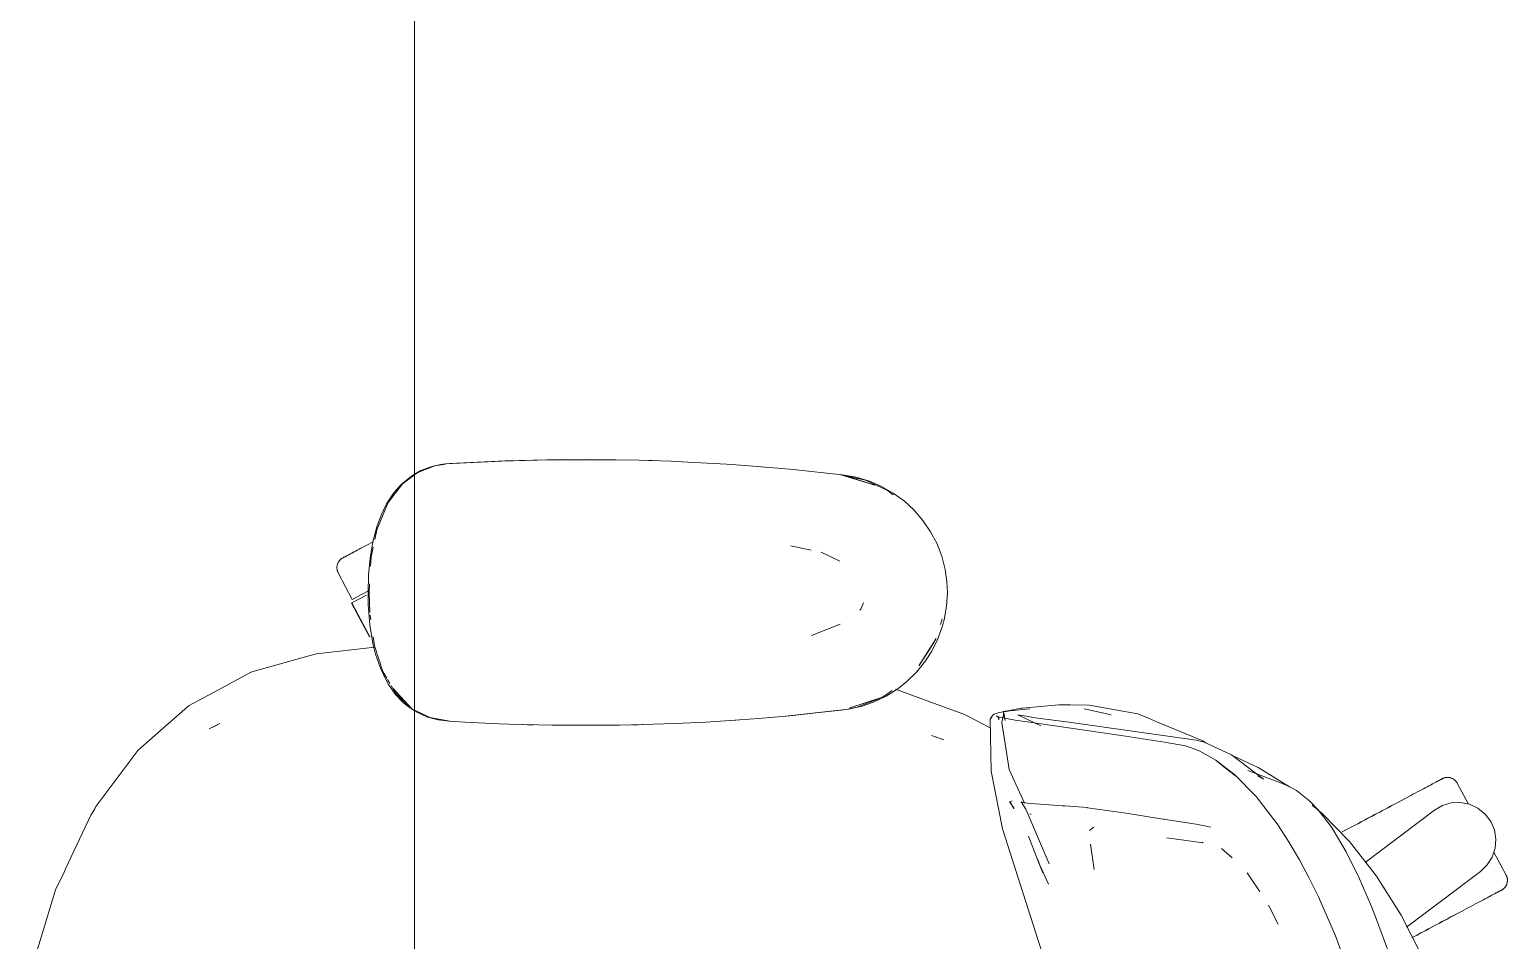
# Model space of a CAD drawing. Header units: millimetres. Extents: x 79795 to 317870, y -36033 to 97293.
# Drawn here: x 202135 to 202674, y 33684 to 34016 of the extents above; entities that cross this region are included whole.
import ezdxf

# ---------------------------------------------------------------- set-up
doc = ezdxf.new("R2010")
doc.units = ezdxf.units.MM
doc.header["$MEASUREMENT"] = 0
doc.layers.add('G-IMPT', color=8, linetype='CONTINUOUS', lineweight=9)
doc.layers.add('I-FURN', color=8, linetype='CONTINUOUS', lineweight=9)

msp = doc.modelspace()

# ---------------------------------------------------------------- linework, layer by layer
at = {"layer": 'G-IMPT'}
for p, q in [((202329, 33858.97), (202307.6, 33858.46)), ((202319.17, 33858.81), (202307.6, 33858.46)), ((202329, 33858.97), (202308.81, 33858.5)), ((202319.17, 33858.81), (202338.39, 33859.01)), ((202329, 33858.97), (202319.17, 33858.81)), ((202349.18, 33858.92), (202319.17, 33858.81)), ((202326.96, 33858.95), (202325.05, 33858.88)), ((202329, 33858.93), (202326.96, 33858.95)), ((202349.18, 33858.92), (202329, 33858.97)), ((202349.18, 33858.92), (202338.39, 33859.01)), ((202349.18, 33858.92), (202357.6, 33858.76)), ((202369.36, 33858.37), (202357.6, 33858.76)), ((202362.54, 33858.62), (202361.04, 33858.63)), ((202364.48, 33858.51), (202362.54, 33858.62)), ((202275.76, 33853.39), (202271.35, 33850.12)), ((202275.76, 33853.68), (202274.57, 33853)), ((202278, 33854.96), (202275.76, 33853.68)), ((202276.97, 33854.29), (202275.76, 33853.39)), ((202283.17, 33856.7), (202276.97, 33854.29)), ((202278, 33854.96), (202281.64, 33856.35)), ((202282.99, 33856.72), (202281.64, 33856.35)), ((202282.99, 33856.72), (202285.38, 33857.16)), ((202283.17, 33856.7), (202287.01, 33857.28)), ((202287.03, 33857.42), (202285.38, 33857.16)), ((202308.81, 33858.5), (202287.03, 33857.42)), ((202307.6, 33858.46), (202287.03, 33857.42)), ((202287.03, 33857.42), (202288.63, 33857.53)), ((202308.81, 33858.5), (202288.63, 33857.53)), ((202307.6, 33858.46), (202308.81, 33858.5)), ((202369.36, 33858.37), (202375.39, 33858.11)), ((202389.52, 33857.3), (202375.39, 33858.11)), ((202394.61, 33856.98), (202389.52, 33857.3)), ((202394.61, 33856.98), (202409.67, 33855.73)), ((202402.8, 33856.33), (202404.47, 33856.16)), ((202409.67, 33855.73), (202413.8, 33855.39)), ((202413.8, 33855.39), (202431.73, 33853.48)), ((202431.21, 33853.48), (202443.67, 33849.65)), ((202431.21, 33853.48), (202434.53, 33852.56)), ((202431.73, 33853.48), (202436.77, 33852.58)), ((202440.18, 33851.44), (202431.78, 33853.35)), ((202271.35, 33850.12), (202266.13, 33843.33)), ((202268.16, 33846.89), (202270.83, 33849.92)), ((202274.57, 33853), (202270.83, 33849.92)), ((202443.67, 33849.65), (202434.53, 33852.56)), ((202441.63, 33851.12), (202436.77, 33852.58)), ((202440.18, 33851.44), (202448.25, 33847.7)), ((202445.87, 33849.31), (202441.63, 33851.12)), ((202445.87, 33849.31), (202450.31, 33846.79)), ((202265.5, 33842.84), (202263.52, 33838.76)), ((202266.13, 33843.33), (202264.29, 33838.94)), ((202265.5, 33842.84), (202268.16, 33846.89)), ((202450.35, 33846.1), (202448.25, 33847.7)), ((202454.4, 33843.8), (202450.31, 33846.79)), ((202454.4, 33843.8), (202457.83, 33840.63)), ((202261.94, 33834.43), (202263.52, 33838.76)), ((202261.96, 33833.32), (202264.29, 33838.94)), ((202461.16, 33836.8), (202457.83, 33840.63)), ((202261.94, 33834.43), (202260.51, 33828.95)), ((202261.96, 33833.32), (202261.25, 33829.85)), ((202463.99, 33832.63), (202461.16, 33836.8)), ((202463.99, 33832.63), (202466.18, 33828.47)), ((202259.51, 33823.02), (202260.51, 33828.95)), ((202260.69, 33827.1), (202259.92, 33823.35)), ((202413.01, 33827.51), (202420.44, 33825.94)), ((202466.18, 33828.47), (202468.01, 33823.76)), ((202259.51, 33823.02), (202258.94, 33816.87)), ((202259.92, 33823.35), (202259.72, 33820.15)), ((202430.84, 33821.91), (202424.06, 33825.17)), ((202469.27, 33818.89), (202468.01, 33823.76)), ((202258.76, 33810.53), (202258.94, 33816.87)), ((202469.27, 33818.89), (202469.92, 33814.38)), ((202258.85, 33806.02), (202258.76, 33810.53)), ((202259.33, 33813.64), (202259.13, 33810.53)), ((202259.37, 33803.36), (202259.13, 33810.53)), ((202470.09, 33810.53), (202469.79, 33805.49)), ((202470.09, 33810.53), (202469.92, 33814.38)), ((202258.85, 33806.02), (202259.42, 33798.71)), ((202439.48, 33806.7), (202438.46, 33804.48)), ((202469.79, 33805.49), (202468.91, 33800.54)), ((202259.53, 33802.21), (202259.76, 33800.58)), ((202438.46, 33804.48), (202438.16, 33804.03)), ((202467.55, 33798.85), (202468.17, 33800.88)), ((202468.91, 33800.54), (202468.35, 33798.41)), ((202260.54, 33791.94), (202259.42, 33798.71)), ((202260.63, 33794.4), (202261.09, 33791.1)), ((202420.51, 33794.81), (202430.94, 33798.95)), ((202466.64, 33793.64), (202468.35, 33798.41)), ((202261.21, 33790.6), (202239.93, 33788.18)), ((202261.52, 33788.02), (202260.54, 33791.94)), ((202261.09, 33791.1), (202264.12, 33781.71)), ((202465.99, 33793.74), (202459.67, 33783.79)), ((202463.83, 33790.06), (202459.67, 33783.79)), ((202464.4, 33789.13), (202462.13, 33785.58)), ((202465.99, 33793.74), (202463.83, 33790.06)), ((202466.64, 33793.64), (202464.4, 33789.13)), ((202237.67, 33787.55), (202216.33, 33781.54)), ((202237.67, 33787.55), (202239.93, 33788.18)), ((202261.52, 33788.02), (202263.26, 33782.93)), ((202458.94, 33781.61), (202462.13, 33785.58)), ((202215.21, 33780.95), (202203.98, 33774.93)), ((202216.33, 33781.54), (202215.21, 33780.95)), ((202263.26, 33782.93), (202265.46, 33778.29)), ((202264.12, 33781.71), (202265.59, 33779.26)), ((202265.46, 33778.29), (202266.27, 33776.92)), ((202265.87, 33778.79), (202266.73, 33777.35)), ((202455.34, 33778.06), (202452.03, 33775.43)), ((202458.94, 33781.61), (202455.34, 33778.06)), ((202203.98, 33774.93), (202193.54, 33769.35)), ((202268.72, 33773.46), (202266.27, 33776.92)), ((202267.2, 33776.56), (202269.08, 33773.41)), ((202267.89, 33775.5), (202274.79, 33768.11)), ((202267.89, 33775.5), (202269.17, 33774.03)), ((202271.58, 33770.42), (202268.72, 33773.46)), ((202269.08, 33773.41), (202274.79, 33768.11)), ((202269.3, 33773.87), (202272.38, 33770.34)), ((202447.7, 33772.7), (202443.12, 33770.51)), ((202446.38, 33772.31), (202449.96, 33774.73)), ((202447.7, 33772.7), (202452.03, 33775.43)), ((202451.13, 33775.32), (202470.07, 33768.37)), ((202178.09, 33755.75), (202192.87, 33768.76)), ((202192.87, 33768.76), (202193.54, 33769.35)), ((202271.58, 33770.42), (202272.9, 33769.28)), ((202274.79, 33768.11), (202272.38, 33770.34)), ((202275.76, 33767.33), (202272.9, 33769.28)), ((202277.03, 33767), (202275.76, 33767.63)), ((202276.12, 33767.08), (202280.45, 33765.1)), ((202277.03, 33767), (202281.29, 33764.9)), ((202434.03, 33767.91), (202411.08, 33765.46)), ((202411.08, 33765.46), (202431.21, 33767.58)), ((202434.03, 33767.91), (202412.59, 33765.56)), ((202434.03, 33767.91), (202431.21, 33767.58)), ((202434.03, 33767.91), (202438.99, 33769.07)), ((202434.11, 33768.13), (202437.16, 33768.7)), ((202446.38, 33772.31), (202434.53, 33768.5)), ((202443.67, 33771.41), (202434.53, 33768.5)), ((202437.16, 33768.7), (202445.34, 33771.9)), ((202443.12, 33770.51), (202438.99, 33769.07)), ((202446.38, 33772.31), (202443.67, 33771.41)), ((202470.07, 33768.37), (202476.05, 33766.18)), ((202492.3, 33767.24), (202489.02, 33766.71)), ((202492.72, 33767.5), (202490.39, 33767.06)), ((202491.12, 33763.78), (202490.39, 33767.06)), ((202492.3, 33767.24), (202492.92, 33767.32)), ((202496.97, 33768.31), (202492.72, 33767.5)), ((202492.92, 33767.32), (202497.6, 33767.83)), ((202497.44, 33768.35), (202496.97, 33768.31)), ((202497.44, 33768.35), (202506.76, 33769.16)), ((202497.6, 33767.83), (202500.19, 33768.05)), ((202506.76, 33769.16), (202510.72, 33769.5)), ((202514.89, 33769.5), (202510.72, 33769.5)), ((202521.85, 33769.47), (202514.89, 33769.5)), ((202519.99, 33768.06), (202529.3, 33766.02)), ((202521.85, 33769.47), (202539.55, 33766.23)), ((202200.84, 33760.74), (202204.73, 33762.7)), ((202200.84, 33760.74), (202203.14, 33761.92)), ((202203.14, 33761.92), (202204.73, 33762.7)), ((202284.4, 33764.03), (202280.45, 33765.1)), ((202281.29, 33764.9), (202288.63, 33763.53)), ((202288.41, 33763.53), (202284.4, 33764.03)), ((202294.07, 33763.25), (202288.41, 33763.53)), ((202294.07, 33763.25), (202306.63, 33762.63)), ((202310.18, 33762.51), (202306.63, 33762.63)), ((202325.85, 33762.13), (202310.18, 33762.51)), ((202313.58, 33762.45), (202316.91, 33762.3)), ((202319.12, 33762.3), (202316.91, 33762.3)), ((202325.85, 33762.13), (202330.36, 33762.08)), ((202330.36, 33762.08), (202345.07, 33762.08)), ((202350.55, 33762.16), (202345.07, 33762.08)), ((202350.55, 33762.16), (202362.85, 33762.45)), ((202357.32, 33762.29), (202355.24, 33762.29)), ((202358.98, 33762.37), (202357.32, 33762.29)), ((202370.73, 33762.74), (202362.85, 33762.45)), ((202370.73, 33762.74), (202382.04, 33763.28)), ((202390.91, 33763.84), (202382.04, 33763.28)), ((202390.91, 33763.84), (202401.2, 33764.57)), ((202392.95, 33763.98), (202391.05, 33763.89)), ((202392.95, 33763.98), (202394.37, 33764.11)), ((202412.59, 33765.56), (202401.2, 33764.57)), ((202477.81, 33765.26), (202476.05, 33766.18)), ((202485.71, 33761.11), (202477.81, 33765.26)), ((202485.64, 33764.3), (202486.25, 33765.34)), ((202486.03, 33745.32), (202485.64, 33764.3)), ((202486.12, 33764.72), (202486.25, 33765.34)), ((202486.12, 33764.72), (202486.23, 33765.26)), ((202486.25, 33765.34), (202486.23, 33765.26)), ((202486.62, 33765.83), (202486.25, 33765.34)), ((202487.16, 33766.16), (202486.62, 33765.83)), ((202487.16, 33766.16), (202489.02, 33766.71)), ((202488.51, 33765.11), (202488.01, 33765.51)), ((202489.11, 33764.95), (202488.01, 33765.51)), ((202489.11, 33764.95), (202488.49, 33765.12)), ((202488.49, 33765.12), (202494.76, 33764.01)), ((202488.51, 33765.11), (202488.84, 33764.57)), ((202488.91, 33764.07), (202488.84, 33764.57)), ((202490.63, 33766.65), (202489.94, 33763.06)), ((202492.66, 33746.02), (202489.94, 33763.06)), ((202491.12, 33763.78), (202490.63, 33766.65)), ((202494.76, 33764.01), (202502.61, 33762.9)), ((202495.73, 33765.92), (202504.13, 33761.93)), ((202495.73, 33765.92), (202496.59, 33765.77)), ((202501.61, 33764.94), (202496.59, 33765.77)), ((202501.61, 33764.94), (202502.91, 33764.73)), ((202502.61, 33762.9), (202533.48, 33758.34)), ((202513.57, 33763.29), (202502.91, 33764.73)), ((202513.57, 33763.29), (202560.79, 33756.61)), ((202529.3, 33766.02), (202529.87, 33765.86)), ((202539.55, 33766.23), (202543.41, 33764.64)), ((202546.77, 33763.25), (202543.41, 33764.64)), ((202563.22, 33756.45), (202546.77, 33763.25)), ((202468.77, 33756.78), (202464.31, 33758.41)), ((202464.31, 33758.41), (202468.19, 33757.03)), ((202468.77, 33756.78), (202468.19, 33757.03)), ((202533.48, 33758.34), (202549.25, 33755.95)), ((202560.79, 33756.61), (202563.78, 33755.97)), ((202564.39, 33755.68), (202563.22, 33756.45)), ((202159.54, 33732.41), (202174.11, 33751.91)), ((202174.11, 33751.91), (202174.83, 33752.88)), ((202178.09, 33755.75), (202174.83, 33752.88)), ((202556.92, 33754.65), (202549.25, 33755.95)), ((202556.92, 33754.65), (202561.71, 33752.9)), ((202562.13, 33752.68), (202561.71, 33752.9)), ((202567.97, 33749.39), (202562.13, 33752.68)), ((202567.15, 33754.4), (202563.78, 33755.97)), ((202567.15, 33754.4), (202573.67, 33751.36)), ((202585.37, 33742.42), (202573.67, 33751.36)), ((202492.66, 33746.02), (202498.27, 33733.67)), ((202567.97, 33749.39), (202574.94, 33743.98)), ((202575.14, 33743.67), (202568.2, 33749.07)), ((202568.2, 33749.07), (202571.57, 33746.48)), ((202575.14, 33743.67), (202571.57, 33746.48)), ((202574.86, 33750.69), (202583.48, 33746.71)), ((202579.72, 33745.65), (202591.62, 33741.14)), ((202583.48, 33746.71), (202594.93, 33739.59)), ((202486.03, 33745.32), (202490.22, 33724.36)), ((202582.67, 33736.07), (202574.94, 33743.98)), ((202585.37, 33742.42), (202583.34, 33743.58)), ((202593.85, 33740.07), (202591.62, 33741.14)), ((202596.29, 33738.89), (202593.85, 33740.07)), ((202582.67, 33736.07), (202590.69, 33725.64)), ((202597.43, 33738.28), (202596.29, 33738.89)), ((202597.43, 33738.28), (202602.29, 33734.42)), ((202157.71, 33729.35), (202148.45, 33709.71)), ((202157.71, 33729.35), (202158.13, 33730.06)), ((202159.08, 33731.64), (202158.13, 33730.06)), ((202159.54, 33732.41), (202159.08, 33731.64)), ((202492.8, 33734.19), (202492.86, 33734.21)), ((202492.8, 33734.19), (202494.39, 33731.73)), ((202493.73, 33734.49), (202492.86, 33734.21)), ((202494.39, 33731.73), (202492.86, 33734.21)), ((202492.86, 33734.21), (202494.35, 33731.74)), ((202497.72, 33733.9), (202497, 33734.19)), ((202497, 33734.19), (202498.76, 33731.52)), ((202497.72, 33733.9), (202497.74, 33733.89)), ((202500.12, 33733.6), (202497.74, 33733.89)), ((202498.76, 33731.52), (202507.2, 33711.54)), ((202500.12, 33733.6), (202500.2, 33733.59)), ((202504.07, 33733.3), (202500.2, 33733.59)), ((202500.22, 33729.8), (202500.65, 33729.53)), ((202511.93, 33732.74), (202504.07, 33733.3)), ((202512.92, 33732.66), (202511.93, 33732.74)), ((202521.16, 33732.05), (202512.92, 33732.66)), ((202521.16, 33732.05), (202521.24, 33732.03)), ((202535.31, 33730), (202521.24, 33732.03)), ((202535.31, 33730), (202548.67, 33727.89)), ((202602.29, 33734.42), (202605.18, 33731.39)), ((202606.85, 33729.97), (202603.18, 33732.97)), ((202605.18, 33731.39), (202609.9, 33725.26)), ((202606.85, 33729.97), (202616.81, 33719.68)), ((202506.21, 33674.12), (202490.22, 33724.36)), ((202521.9, 33723.66), (202523.54, 33724.93)), ((202548.67, 33727.89), (202549.18, 33727.81)), ((202549.79, 33727.71), (202549.18, 33727.81)), ((202549.79, 33727.71), (202561.51, 33725.91)), ((202561.51, 33725.91), (202561.98, 33725.84)), ((202563.96, 33725.42), (202561.98, 33725.84)), ((202566.13, 33724.96), (202563.96, 33725.42)), ((202590.86, 33725.38), (202590.69, 33725.64)), ((202594.74, 33719.28), (202590.86, 33725.38)), ((202609.9, 33725.26), (202610.76, 33723.97)), ((202615.5, 33715.97), (202610.76, 33723.97)), ((202502.9, 33713.18), (202499.65, 33721.65)), ((202522.25, 33718.71), (202523.65, 33709.54)), ((202522.25, 33718.71), (202522.3, 33718.36)), ((202550.09, 33721.03), (202563.44, 33719.25)), ((202563.44, 33719.25), (202562.97, 33719.4)), ((202594.74, 33719.28), (202598.51, 33713.06)), ((202626.62, 33707.08), (202616.81, 33719.68)), ((202504.92, 33708.28), (202502.9, 33713.38)), ((202502.9, 33713.38), (202504.92, 33708.26)), ((202502.9, 33713.18), (202504.92, 33708.28)), ((202573.94, 33713.75), (202570.04, 33717.09)), ((202602.08, 33706.27), (202598.51, 33713.06)), ((202615.8, 33715.38), (202615.5, 33715.97)), ((202615.8, 33715.38), (202619.8, 33707.37)), ((202144.82, 33702.03), (202148.01, 33708.79)), ((202148.45, 33709.71), (202148.01, 33708.79)), ((202503.93, 33710.8), (202506.97, 33704.08)), ((202580.22, 33707.12), (202579.47, 33708.22)), ((202580.22, 33707.12), (202583.71, 33701.99)), ((202602.08, 33706.27), (202605.47, 33699.54)), ((202620.02, 33706.92), (202619.8, 33707.37)), ((202620.02, 33706.92), (202624.79, 33695.96)), ((202635.59, 33692.78), (202626.62, 33707.08)), ((202144.82, 33702.03), (202139.5, 33684.76)), ((202583.71, 33701.99), (202584.1, 33701.41)), ((202611.65, 33685.31), (202605.47, 33699.54)), ((202587.24, 33696.51), (202590.78, 33689.54)), ((202624.79, 33695.96), (202626.27, 33692.28)), ((202631.87, 33677.21), (202626.27, 33692.28)), ((202642.68, 33679.01), (202635.59, 33692.78)), ((202139.5, 33684.76), (202135.31, 33671.15)), ((202617.1, 33670.43), (202611.65, 33685.31))]:
    msp.add_line(p, q, dxfattribs=at)
at = {"layer": 'I-FURN'}
for p, q in [((202275.76, 32808.33), (202275.76, 34208.33)), ((202275.76, 34208.33), (202275.76, 32808.33)), ((202255.49, 33826.28), (202254.86, 33825.95)), ((202256.16, 33826.64), (202255.49, 33826.28)), ((202256.85, 33827.01), (202256.16, 33826.64)), ((202257.57, 33827.39), (202256.85, 33827.01)), ((202258.32, 33827.79), (202257.57, 33827.39)), ((202259.1, 33828.2), (202258.32, 33827.79)), ((202259.9, 33828.63), (202259.1, 33828.2)), ((202260.73, 33829.07), (202259.9, 33828.63)), ((202247.61, 33820.8), (202247.67, 33820.96)), ((202247.67, 33820.96), (202247.72, 33821.11)), ((202247.72, 33821.11), (202247.79, 33821.25)), ((202247.79, 33821.25), (202247.86, 33821.4)), ((202247.86, 33821.4), (202247.93, 33821.54)), ((202247.93, 33821.54), (202248.02, 33821.68)), ((202248.02, 33821.68), (202248.1, 33821.82)), ((202248.1, 33821.82), (202248.2, 33821.95)), ((202248.2, 33821.95), (202248.29, 33822.08)), ((202248.29, 33822.08), (202248.4, 33822.2)), ((202248.4, 33822.2), (202248.5, 33822.32)), ((202248.5, 33822.32), (202248.62, 33822.44)), ((202248.62, 33822.44), (202248.73, 33822.55)), ((202248.73, 33822.55), (202248.85, 33822.65)), ((202248.85, 33822.65), (202248.98, 33822.75)), ((202248.98, 33822.75), (202249.11, 33822.85)), ((202249.11, 33822.85), (202249.24, 33822.94)), ((202249.24, 33822.94), (202249.38, 33823.03)), ((202249.38, 33823.03), (202249.52, 33823.11)), ((202249.52, 33823.11), (202249.56, 33823.13)), ((202249.6, 33823.15), (202249.56, 33823.13)), ((202249.56, 33823.13), (202249.58, 33823.14)), ((202249.56, 33823.13), (202249.56, 33823.13)), ((202249.58, 33823.14), (202249.64, 33823.17)), ((202249.69, 33823.2), (202249.6, 33823.15)), ((202249.64, 33823.17), (202249.74, 33823.22)), ((202249.81, 33823.26), (202249.69, 33823.2)), ((202249.74, 33823.22), (202249.88, 33823.3)), ((202249.97, 33823.35), (202249.81, 33823.26)), ((202249.88, 33823.3), (202250.06, 33823.39)), ((202250.17, 33823.45), (202249.97, 33823.35)), ((202250.06, 33823.39), (202250.28, 33823.51)), ((202250.41, 33823.58), (202250.17, 33823.45)), ((202250.28, 33823.51), (202250.54, 33823.65)), ((202250.69, 33823.73), (202250.41, 33823.58)), ((202250.54, 33823.65), (202250.83, 33823.81)), ((202251.01, 33823.9), (202250.69, 33823.73)), ((202250.83, 33823.81), (202251.17, 33823.98)), ((202251.37, 33824.09), (202251.01, 33823.9)), ((202251.17, 33823.98), (202251.54, 33824.18)), ((202251.76, 33824.3), (202251.37, 33824.09)), ((202251.54, 33824.18), (202251.95, 33824.4)), ((202252.19, 33824.53), (202251.76, 33824.3)), ((202251.95, 33824.4), (202252.4, 33824.64)), ((202252.65, 33824.77), (202252.19, 33824.53)), ((202252.4, 33824.64), (202252.88, 33824.89)), ((202253.15, 33825.04), (202252.65, 33824.77)), ((202252.88, 33824.89), (202253.4, 33825.17)), ((202253.69, 33825.32), (202253.15, 33825.04)), ((202253.4, 33825.17), (202253.95, 33825.46)), ((202254.26, 33825.63), (202253.69, 33825.32)), ((202253.95, 33825.46), (202254.53, 33825.77)), ((202254.86, 33825.95), (202254.26, 33825.63)), ((202247.42, 33819.69), (202247.43, 33819.86)), ((202247.42, 33819.53), (202247.42, 33819.69)), ((202247.42, 33819.37), (202247.42, 33819.53)), ((202247.43, 33819.21), (202247.42, 33819.37)), ((202247.43, 33819.86), (202247.44, 33820.02)), ((202247.45, 33819.05), (202247.43, 33819.21)), ((202247.44, 33820.02), (202247.47, 33820.18)), ((202247.48, 33818.89), (202247.45, 33819.05)), ((202247.47, 33820.18), (202247.49, 33820.34)), ((202247.51, 33818.73), (202247.48, 33818.89)), ((202247.49, 33820.34), (202247.53, 33820.49)), ((202247.54, 33818.58), (202247.51, 33818.73)), ((202247.53, 33820.49), (202247.57, 33820.65)), ((202247.59, 33818.42), (202247.54, 33818.58)), ((202247.57, 33820.65), (202247.61, 33820.8)), ((202247.63, 33818.27), (202247.59, 33818.42)), ((202247.69, 33818.12), (202247.63, 33818.27)), ((202247.75, 33817.97), (202247.69, 33818.12)), ((202247.82, 33817.82), (202247.75, 33817.97)), ((202247.89, 33817.68), (202247.82, 33817.82)), ((202247.89, 33817.68), (202253.04, 33807.99)), ((202253.04, 33807.99), (202258.67, 33810.98)), ((202252.69, 33806.67), (202259.26, 33794.31)), ((202252.86, 33806.76), (202258.15, 33809.57)), ((202259.43, 33794.4), (202252.86, 33806.76)), ((202259.52, 33794.45), (202259.43, 33794.4)), ((202646.25, 33740.27), (202645.66, 33739.96)), ((202645.94, 33740.11), (202646.51, 33740.41)), ((202646.8, 33740.56), (202646.25, 33740.27)), ((202646.51, 33740.41), (202647.04, 33740.69)), ((202647.32, 33740.84), (202646.8, 33740.56)), ((202647.04, 33740.69), (202647.54, 33740.96)), ((202647.8, 33741.1), (202647.32, 33740.84)), ((202647.54, 33740.96), (202648.01, 33741.21)), ((202648.24, 33741.33), (202647.8, 33741.1)), ((202648.01, 33741.21), (202648.44, 33741.44)), ((202648.65, 33741.55), (202648.24, 33741.33)), ((202648.44, 33741.44), (202648.83, 33741.65)), ((202649.03, 33741.75), (202648.65, 33741.55)), ((202648.83, 33741.65), (202649.19, 33741.83)), ((202649.36, 33741.93), (202649.03, 33741.75)), ((202649.19, 33741.83), (202649.5, 33742)), ((202649.66, 33742.09), (202649.36, 33741.93)), ((202649.5, 33742), (202649.78, 33742.15)), ((202649.92, 33742.22), (202649.66, 33742.09)), ((202649.78, 33742.15), (202650.02, 33742.28)), ((202650.14, 33742.34), (202649.92, 33742.22)), ((202650.02, 33742.28), (202650.22, 33742.39)), ((202650.32, 33742.44), (202650.14, 33742.34)), ((202650.22, 33742.39), (202650.39, 33742.47)), ((202650.46, 33742.51), (202650.32, 33742.44)), ((202650.39, 33742.47), (202650.51, 33742.54)), ((202650.56, 33742.56), (202650.46, 33742.51)), ((202650.51, 33742.54), (202650.59, 33742.58)), ((202650.62, 33742.6), (202650.56, 33742.56)), ((202650.59, 33742.58), (202650.63, 33742.6)), ((202650.64, 33742.61), (202650.62, 33742.6)), ((202650.63, 33742.6), (202650.64, 33742.61)), ((202650.64, 33742.61), (202650.78, 33742.68)), ((202650.78, 33742.68), (202650.93, 33742.75)), ((202650.93, 33742.75), (202651.08, 33742.81)), ((202651.08, 33742.81), (202651.23, 33742.86)), ((202651.23, 33742.86), (202651.38, 33742.91)), ((202651.38, 33742.91), (202651.54, 33742.95)), ((202651.54, 33742.95), (202651.7, 33742.99)), ((202651.7, 33742.99), (202651.85, 33743.02)), ((202651.85, 33743.02), (202652.01, 33743.04)), ((202652.01, 33743.04), (202652.17, 33743.06)), ((202652.17, 33743.06), (202652.33, 33743.07)), ((202652.33, 33743.07), (202652.5, 33743.08)), ((202652.5, 33743.08), (202652.66, 33743.08)), ((202652.66, 33743.08), (202652.82, 33743.07)), ((202652.82, 33743.07), (202652.98, 33743.05)), ((202652.98, 33743.05), (202653.14, 33743.03)), ((202653.14, 33743.03), (202653.3, 33743)), ((202653.3, 33743), (202653.45, 33742.97)), ((202653.45, 33742.97), (202653.61, 33742.93)), ((202653.61, 33742.93), (202653.76, 33742.88)), ((202653.76, 33742.88), (202653.92, 33742.83)), ((202653.92, 33742.83), (202654.07, 33742.77)), ((202654.07, 33742.77), (202654.22, 33742.71)), ((202654.22, 33742.71), (202654.36, 33742.64)), ((202654.36, 33742.64), (202654.5, 33742.56)), ((202654.5, 33742.56), (202654.64, 33742.48)), ((202654.64, 33742.48), (202654.78, 33742.39)), ((202654.78, 33742.39), (202654.91, 33742.3)), ((202654.91, 33742.3), (202655.04, 33742.2)), ((202655.04, 33742.2), (202655.16, 33742.1)), ((202655.16, 33742.1), (202655.28, 33741.99)), ((202655.28, 33741.99), (202655.4, 33741.88)), ((202655.4, 33741.88), (202655.51, 33741.76)), ((202655.51, 33741.76), (202655.61, 33741.64)), ((202655.61, 33741.64), (202655.72, 33741.52)), ((202655.72, 33741.52), (202655.81, 33741.39)), ((202655.81, 33741.39), (202655.9, 33741.25)), ((202655.9, 33741.25), (202655.99, 33741.12)), ((202655.99, 33741.12), (202656.07, 33740.98)), ((202656.07, 33740.98), (202656.09, 33740.94)), ((202660.12, 33733.36), (202656.09, 33740.94)), ((202635.04, 33734.31), (202635.96, 33734.8)), ((202636.45, 33735.06), (202635.54, 33734.58)), ((202635.96, 33734.8), (202636.87, 33735.28)), ((202637.35, 33735.54), (202636.45, 33735.06)), ((202636.87, 33735.28), (202637.75, 33735.76)), ((202638.23, 33736.01), (202637.35, 33735.54)), ((202637.75, 33735.76), (202638.62, 33736.22)), ((202639.08, 33736.46), (202638.23, 33736.01)), ((202638.62, 33736.22), (202639.47, 33736.67)), ((202639.92, 33736.91), (202639.08, 33736.46)), ((202640.73, 33737.34), (202639.92, 33736.91)), ((202641.52, 33737.76), (202640.73, 33737.34)), ((202642.28, 33738.16), (202641.52, 33737.76)), ((202643.01, 33738.55), (202642.28, 33738.16)), ((202643.72, 33738.93), (202643.01, 33738.55)), ((202644.4, 33739.29), (202643.72, 33738.93)), ((202645.05, 33739.63), (202644.4, 33739.29)), ((202645.66, 33739.96), (202645.05, 33739.63)), ((202622.43, 33712.08), (202647.74, 33731.16)), ((202625.77, 33729.39), (202624.77, 33728.85)), ((202625.23, 33729.1), (202626.24, 33729.63)), ((202626.78, 33729.92), (202625.77, 33729.39)), ((202626.24, 33729.63), (202627.24, 33730.16)), ((202627.78, 33730.45), (202626.78, 33729.92)), ((202627.24, 33730.16), (202628.24, 33730.7)), ((202628.78, 33730.98), (202627.78, 33730.45)), ((202628.24, 33730.7), (202629.24, 33731.23)), ((202629.77, 33731.51), (202628.78, 33730.98)), ((202629.24, 33731.23), (202630.23, 33731.75)), ((202630.76, 33732.04), (202629.77, 33731.51)), ((202630.23, 33731.75), (202631.21, 33732.28)), ((202631.74, 33732.56), (202630.76, 33732.04)), ((202631.21, 33732.28), (202632.19, 33732.8)), ((202632.71, 33733.07), (202631.74, 33732.56)), ((202632.19, 33732.8), (202633.15, 33733.31)), ((202633.67, 33733.58), (202632.71, 33733.07)), ((202633.15, 33733.31), (202634.1, 33733.81)), ((202634.61, 33734.08), (202633.67, 33733.58)), ((202634.1, 33733.81), (202635.04, 33734.31)), ((202635.54, 33734.58), (202634.61, 33734.08)), ((202647.74, 33731.16), (202650.66, 33732.85)), ((202650.66, 33732.85), (202653.9, 33733.79)), ((202653.9, 33733.79), (202657.27, 33733.93)), ((202657.27, 33733.93), (202660.58, 33733.26)), ((202660.58, 33733.26), (202663.63, 33731.82)), ((202663.63, 33731.82), (202666.24, 33729.69)), ((202666.24, 33729.69), (202668.27, 33727)), ((202614.55, 33723.42), (202615.46, 33723.9)), ((202615.96, 33724.17), (202615.04, 33723.68)), ((202615.46, 33723.9), (202616.39, 33724.4)), ((202616.9, 33724.67), (202615.96, 33724.17)), ((202616.39, 33724.4), (202617.34, 33724.9)), ((202617.85, 33725.17), (202616.9, 33724.67)), ((202617.34, 33724.9), (202618.29, 33725.41)), ((202618.82, 33725.69), (202617.85, 33725.17)), ((202618.29, 33725.41), (202619.26, 33725.92)), ((202619.79, 33726.2), (202618.82, 33725.69)), ((202619.26, 33725.92), (202620.24, 33726.44)), ((202620.77, 33726.73), (202619.79, 33726.2)), ((202620.24, 33726.44), (202621.23, 33726.97)), ((202621.76, 33727.25), (202620.77, 33726.73)), ((202621.23, 33726.97), (202622.22, 33727.5)), ((202622.76, 33727.78), (202621.76, 33727.25)), ((202622.22, 33727.5), (202623.22, 33728.03)), ((202623.76, 33728.32), (202622.76, 33727.78)), ((202623.22, 33728.03), (202624.22, 33728.56)), ((202624.77, 33728.85), (202623.76, 33728.32)), ((202624.22, 33728.56), (202625.23, 33729.1)), ((202668.27, 33727), (202669.6, 33723.9)), ((202669.6, 33723.9), (202670.15, 33720.57)), ((202615.04, 33723.68), (202614.13, 33723.2)), ((202670.15, 33720.57), (202669.88, 33717.21)), ((202668.82, 33714), (202667.02, 33711.15)), ((202669.88, 33717.21), (202668.82, 33714)), ((202673.9, 33707.44), (202669.43, 33715.85)), ((202664.59, 33708.81), (202637.52, 33688.42)), ((202667.02, 33711.15), (202664.59, 33708.81)), ((202672.68, 33702.27), (202672.55, 33702.18)), ((202672.81, 33702.36), (202672.68, 33702.27)), ((202672.94, 33702.47), (202672.81, 33702.36)), ((202673.06, 33702.57), (202672.94, 33702.47)), ((202673.17, 33702.68), (202673.06, 33702.57)), ((202673.29, 33702.8), (202673.17, 33702.68)), ((202673.39, 33702.92), (202673.29, 33702.8)), ((202673.5, 33703.04), (202673.39, 33702.92)), ((202673.6, 33703.17), (202673.5, 33703.04)), ((202673.69, 33703.3), (202673.6, 33703.17)), ((202673.78, 33703.44), (202673.69, 33703.3)), ((202673.86, 33703.58), (202673.78, 33703.44)), ((202673.93, 33703.72), (202673.86, 33703.58)), ((202673.9, 33707.44), (202673.97, 33707.3)), ((202674, 33703.86), (202673.93, 33703.72)), ((202673.97, 33707.3), (202674.04, 33707.15)), ((202674.07, 33704.01), (202674, 33703.86)), ((202674.04, 33707.15), (202674.1, 33707)), ((202674.13, 33704.16), (202674.07, 33704.01)), ((202674.1, 33707), (202674.16, 33706.85)), ((202674.18, 33704.31), (202674.13, 33704.16)), ((202674.16, 33706.85), (202674.21, 33706.7)), ((202674.22, 33704.47), (202674.18, 33704.31)), ((202674.21, 33706.7), (202674.25, 33706.54)), ((202674.26, 33704.63), (202674.22, 33704.47)), ((202674.25, 33706.54), (202674.28, 33706.38)), ((202674.3, 33704.78), (202674.26, 33704.63)), ((202674.28, 33706.38), (202674.31, 33706.23)), ((202674.33, 33704.94), (202674.3, 33704.78)), ((202674.31, 33706.23), (202674.34, 33706.07)), ((202674.35, 33705.1), (202674.33, 33704.94)), ((202674.34, 33706.07), (202674.36, 33705.91)), ((202674.36, 33705.26), (202674.35, 33705.1)), ((202674.36, 33705.91), (202674.37, 33705.75)), ((202674.37, 33705.42), (202674.36, 33705.26)), ((202674.37, 33705.75), (202674.37, 33705.58)), ((202674.37, 33705.58), (202674.37, 33705.42)), ((202661.89, 33696.49), (202662.69, 33696.92)), ((202662.69, 33696.92), (202663.47, 33697.33)), ((202663.47, 33697.33), (202664.22, 33697.73)), ((202664.22, 33697.73), (202664.94, 33698.11)), ((202664.94, 33698.11), (202665.63, 33698.48)), ((202665.63, 33698.48), (202666.3, 33698.83)), ((202666.3, 33698.83), (202666.93, 33699.17)), ((202666.93, 33699.17), (202667.53, 33699.49)), ((202667.84, 33699.66), (202667.26, 33699.35)), ((202667.53, 33699.49), (202668.1, 33699.79)), ((202668.39, 33699.95), (202667.84, 33699.66)), ((202668.1, 33699.79), (202668.64, 33700.08)), ((202668.91, 33700.22), (202668.39, 33699.95)), ((202668.64, 33700.08), (202669.14, 33700.34)), ((202669.39, 33700.48), (202668.91, 33700.22)), ((202669.14, 33700.34), (202669.6, 33700.59)), ((202669.84, 33700.72), (202669.39, 33700.48)), ((202669.6, 33700.59), (202670.03, 33700.82)), ((202670.25, 33700.94), (202669.84, 33700.72)), ((202670.03, 33700.82), (202670.43, 33701.03)), ((202670.62, 33701.13), (202670.25, 33700.94)), ((202670.43, 33701.03), (202670.78, 33701.22)), ((202670.96, 33701.31), (202670.62, 33701.13)), ((202670.78, 33701.22), (202671.1, 33701.39)), ((202671.26, 33701.47), (202670.96, 33701.31)), ((202671.1, 33701.39), (202671.38, 33701.54)), ((202671.51, 33701.61), (202671.26, 33701.47)), ((202671.38, 33701.54), (202671.62, 33701.66)), ((202671.73, 33701.72), (202671.51, 33701.61)), ((202671.62, 33701.66), (202671.82, 33701.77)), ((202671.91, 33701.82), (202671.73, 33701.72)), ((202671.82, 33701.77), (202671.98, 33701.86)), ((202672.05, 33701.89), (202671.91, 33701.82)), ((202671.98, 33701.86), (202672.1, 33701.92)), ((202672.15, 33701.95), (202672.05, 33701.89)), ((202672.1, 33701.92), (202672.19, 33701.97)), ((202672.21, 33701.98), (202672.15, 33701.95)), ((202672.19, 33701.97), (202672.23, 33701.99)), ((202672.23, 33701.99), (202672.21, 33701.98)), ((202672.27, 33702.01), (202672.23, 33701.99)), ((202672.23, 33701.99), (202672.23, 33701.99)), ((202672.41, 33702.09), (202672.27, 33702.01)), ((202672.55, 33702.18), (202672.41, 33702.09)), ((202651.82, 33691.14), (202652.81, 33691.66)), ((202653.34, 33691.94), (202652.36, 33691.42)), ((202652.81, 33691.66), (202653.78, 33692.18)), ((202654.3, 33692.46), (202653.34, 33691.94)), ((202653.78, 33692.18), (202654.75, 33692.69)), ((202655.26, 33692.97), (202654.3, 33692.46)), ((202654.75, 33692.69), (202655.7, 33693.2)), ((202656.21, 33693.47), (202655.26, 33692.97)), ((202655.7, 33693.2), (202656.64, 33693.7)), ((202657.14, 33693.96), (202656.21, 33693.47)), ((202656.64, 33693.7), (202657.56, 33694.19)), ((202658.05, 33694.45), (202657.14, 33693.96)), ((202657.56, 33694.19), (202658.46, 33694.67)), ((202658.46, 33694.67), (202659.35, 33695.14)), ((202659.35, 33695.14), (202660.22, 33695.6)), ((202660.22, 33695.6), (202661.07, 33696.05)), ((202661.07, 33696.05), (202661.89, 33696.49)), ((202642.37, 33686.11), (202641.39, 33685.59)), ((202641.84, 33685.83), (202642.82, 33686.35)), ((202643.36, 33686.64), (202642.37, 33686.11)), ((202642.82, 33686.35), (202643.82, 33686.88)), ((202644.36, 33687.17), (202643.36, 33686.64)), ((202643.82, 33686.88), (202644.82, 33687.41)), ((202645.36, 33687.7), (202644.36, 33687.17)), ((202644.82, 33687.41), (202645.82, 33687.95)), ((202646.36, 33688.23), (202645.36, 33687.7)), ((202645.82, 33687.95), (202646.83, 33688.48)), ((202647.37, 33688.77), (202646.36, 33688.23)), ((202646.83, 33688.48), (202647.83, 33689.02)), ((202648.37, 33689.3), (202647.37, 33688.77)), ((202647.83, 33689.02), (202648.83, 33689.55)), ((202649.38, 33689.84), (202648.37, 33689.3)), ((202648.83, 33689.55), (202649.84, 33690.08)), ((202650.38, 33690.37), (202649.38, 33689.84)), ((202649.84, 33690.08), (202650.83, 33690.61)), ((202651.37, 33690.9), (202650.38, 33690.37)), ((202650.83, 33690.61), (202651.82, 33691.14)), ((202652.36, 33691.42), (202651.37, 33690.9)), ((202640.41, 33685.07), (202639.45, 33684.56)), ((202639.89, 33684.79), (202640.86, 33685.31)), ((202641.39, 33685.59), (202640.41, 33685.07)), ((202640.86, 33685.31), (202641.84, 33685.83))]:
    msp.add_line(p, q, dxfattribs=at)

doc.saveas('drawing.dxf')
